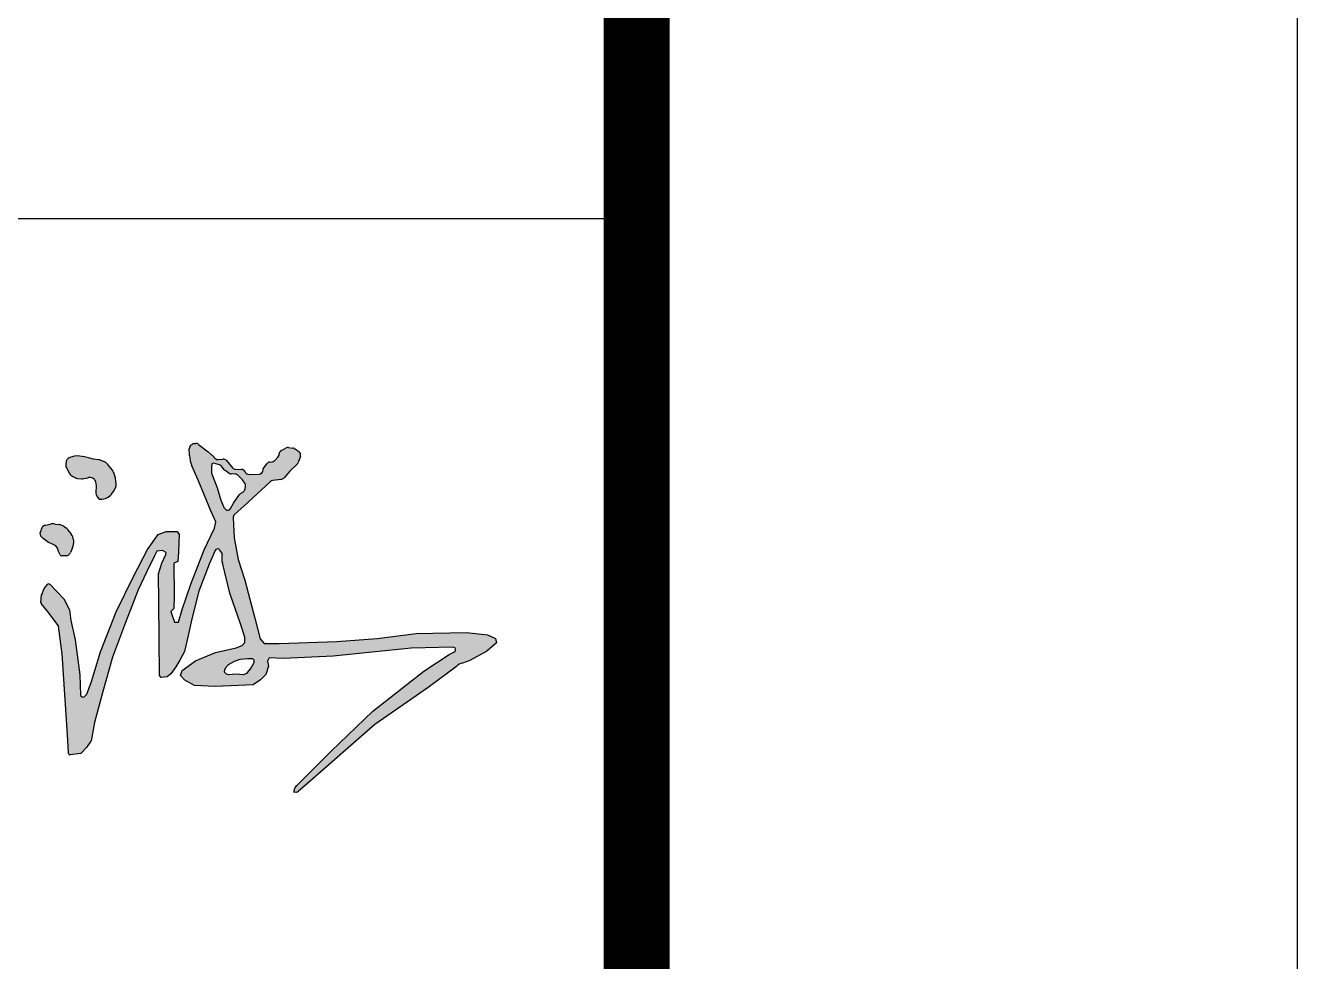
# Model space of a CAD drawing. Extents: x 185245 to 2166646, y -19957 to 815000.
# Drawn here: x 2049211 to 2052098, y 578362 to 580487 of the extents above; entities that cross this region are included whole.
import ezdxf

# ---------------------------------------------------------------- set-up
doc = ezdxf.new("R2010")
doc.units = 0
doc.header["$LTSCALE"] = 1000
doc.header["$MEASUREMENT"] = 0
for name, color, linetype in [('PUB_TITLE', 4, 'Continuous'), ('图框', 4, 'Continuous'), ('签名', 7, 'Continuous')]:
    doc.layers.add(name, color=color, linetype=linetype)

msp = doc.modelspace()

# ---------------------------------------------------------------- hatches: boundary and pattern name
at = {"layer": '签名'}
h = msp.add_hatch(color=4, dxfattribs=at)
h.paths.add_polyline_path([(2049656.2, 579289.7, -0.161092), (2049657.4, 579285.9), (2049657.4, 579268.6, 0.059171), (2049657.6, 579267.1), (2049674.3, 579198), (2049698.5, 579128.1), (2049708.6, 579097.9), (2049708.6, 579085.9), (2049702.6, 579079.2), (2049688.5, 579073.8), (2049642.2, 579063.1), (2049596.6, 579044.3), (2049566.4, 579022.8), (2049562.4, 579011.5), (2049572.4, 579000.7), (2049593.9, 578988.7), (2049640.9, 578986), (2049693.9, 578988.7), (2049727.4, 578990), (2049744.2, 579001.4), (2049756.2, 579013.5), (2049762.3, 579032.2), (2049759.6, 579043.6), (2049763.6, 579051), (2049796.5, 579049.7), (2049909.2, 579055), (2050085.8, 579073.1), (2050180.9, 579075.7), (2050185.7, 579073.8), (2050186.4, 579071.1, -0.351664), (2050183, 579063.8), (2050172.3, 579058.5), (2050114.9, 579021.2), (2049999.1, 578930.4), (2049904.4, 578839.6), (2049826.9, 578761.2), (2049823.4, 578757.6, 0.182737), (2049820.4, 578750.3), (2049820.4, 578745.4), (2049825.3, 578746.1, 0.107749), (2049830.1, 578748.7), (2049845.3, 578761.7), (2050003.9, 578899.8), (2050124.5, 578983.9), (2050188.9, 579031.9, -0.146318), (2050202.8, 579039.1), (2050218.9, 579045), (2050257.5, 579066.4), (2050279.5, 579085.5), (2050277.6, 579095.1), (2050259.4, 579103.7), (2050211.6, 579108.4), (2050097.7, 579106.5), (2050008.5, 579095.1), (2049917.6, 579088.4), (2049786.6, 579083.6), (2049752.1, 579083.6), (2049743.5, 579094.1), (2049731.1, 579141), (2049708.5, 579227.5), (2049693, 579274.7), (2049684.6, 579323.7), (2049681.8, 579368.7, -0.229187), (2049685, 579376.4), (2049707.3, 579396.4), (2049755.1, 579440.6), (2049766.5, 579451.5, -0.163206), (2049772, 579454.1), (2049791, 579456.3, 0.182466), (2049797, 579459.4), (2049810.7, 579474.7), (2049827.1, 579491.1, 0.112028), (2049829.4, 579494.6), (2049834.5, 579509, 0.355152), (2049830.4, 579520.4), (2049820.9, 579526.2, 0.105653), (2049817.1, 579527.5), (2049807.8, 579528.7, 0.158327), (2049802, 579527.6), (2049791.5, 579521.7, 0.229319), (2049786.6, 579514.9), (2049786.1, 579511.6, -0.149826), (2049783.6, 579506.6), (2049776.6, 579499.2, -0.170427), (2049770.9, 579496.3), (2049765.2, 579495.5, 0.205569), (2049758.7, 579491.7), (2049750.3, 579480), (2049750.2, 579477.5, -0.389723), (2049740.9, 579468.4), (2049718.3, 579467.7, -0.298366), (2049709.4, 579473.2), (2049709.2, 579473.5, 0.282824), (2049700.8, 579479), (2049687.6, 579479.3, -0.213806), (2049680.6, 579482.7), (2049666.8, 579499, 0.241802), (2049658.7, 579502.4), (2049647.6, 579501.5, -0.296225), (2049638.5, 579506.4), (2049637.9, 579507.5), (2049625.3, 579518.9), (2049603.6, 579535.8, 0.183189), (2049597.2, 579537.8), (2049594, 579537.6, 0.143474), (2049589, 579535.8), (2049586.3, 579533.8, 0.248651), (2049582.4, 579525.8), (2049583, 579510.4, 0.093275), (2049588.2, 579487.4), (2049602.6, 579454.2), (2049631.3, 579384.9), (2049642.6, 579360.3), (2049639.6, 579345.4), (2049616.2, 579296.1), (2049585.7, 579218.4), (2049566.5, 579161), (2049557.6, 579132.4), (2049548.6, 579132.4), (2049543.8, 579147.3), (2049540.8, 579156.3), (2049547.4, 579163.4), (2049548, 579191.5), (2049547.4, 579266.2), (2049556.4, 579269.8), (2049558.2, 579291.9), (2049559.4, 579331.4), (2049554.6, 579338), (2049530, 579338), (2049511.5, 579331.4), (2049487.6, 579297.3), (2049455.3, 579234.6), (2049416.3, 579155.4), (2049381, 579064.6), (2049360.7, 578997.7), (2049349.3, 578968.4), (2049343.7, 578962.7, -0.398668), (2049339.3, 578962.6), (2049336.6, 578965.1, -0.202683), (2049335.5, 578967.3), (2049333.8, 579012.6), (2049323.6, 579092.1), (2049313.4, 579135.9), (2049310.4, 579160.4), (2049297.9, 579184.9), (2049266.2, 579218.4), (2049263.3, 579218.9, 0.27777), (2049260.2, 579217.7), (2049252.9, 579208.4), (2049247.5, 579194.8, 0.073618), (2049247.3, 579193.9), (2049245.8, 579177.2, 0.189344), (2049246.5, 579174.9), (2049262.6, 579154.3), (2049285.4, 579124.2), (2049293.9, 579060.5), (2049306.4, 578864.5), (2049308.4, 578833.8, 0.436729), (2049312, 578830.9), (2049335.4, 578834.2, 0.16879), (2049337.2, 578835.1), (2049349.2, 578847.7), (2049358.9, 578862, 0.102966), (2049359.4, 578863.1), (2049367.3, 578904.7), (2049386.1, 578974.5), (2049408.3, 579052.4), (2049437.9, 579131.5), (2049466.1, 579205.5), (2049486.2, 579247), (2049503.7, 579282.6), (2049508.4, 579293.3), (2049521.8, 579294.6), (2049529.9, 579290.6), (2049529.2, 579285.9), (2049519.8, 579266.5), (2049512.4, 579241.7), (2049513.1, 579178.6), (2049515.1, 579010.9), (2049518.5, 579006.9), (2049531.9, 579008.2), (2049540.6, 579014.9), (2049552, 579031), (2049560.7, 579045.7), (2049571.5, 579065.9), (2049579.6, 579101.6), (2049588.3, 579139.8), (2049603.8, 579202.2), (2049627.9, 579263.8), (2049641.1, 579294.7, -0.469667), (2049650.5, 579297.5)])
h.paths.add_polyline_path([(2049670.3, 579386.1, -0.288827), (2049663.7, 579389.3), (2049661.1, 579392.8, -0.065977), (2049659.9, 579395), (2049654.3, 579409.5), (2049646.8, 579434.9, 0.044379), (2049646.2, 579436.5, -0.024291), (2049646.6, 579435.6), (2049633.2, 579470.5, -0.091237), (2049632.6, 579473.9), (2049632.5, 579482.6), (2049633.8, 579491.8), (2049637.6, 579492.9), (2049642.7, 579491.9), (2049650.9, 579489.2, -0.144533), (2049655.3, 579486.1), (2049661.5, 579478.3, 0.074132), (2049663.6, 579476.4), (2049672.5, 579470.3, 0.138918), (2049677.5, 579468.7), (2049686.7, 579468.2, -0.194331), (2049693.2, 579465.2), (2049702.9, 579455), (2049708.3, 579447.6, -0.202294), (2049710.1, 579440.3), (2049709.1, 579434.7, -0.204654), (2049705.1, 579428.4), (2049698.8, 579424.1, 0.089425), (2049696.3, 579421.7), (2049682.7, 579402.4), (2049675.6, 579390.3), (2049673.6, 579387)], flags=16)
h.paths.add_polyline_path([(2049714.5, 579050.1), (2049725.6, 579049.7), (2049729.2, 579046.5), (2049729.2, 579039.7), (2049722.8, 579029), (2049712.5, 579015.5), (2049705.3, 579012.3), (2049689, 579013.9), (2049671.9, 579012.7), (2049666.7, 579014.3), (2049662.7, 579019), (2049663.1, 579023.8), (2049665.2, 579029.4), (2049671.1, 579036.1), (2049685, 579043.3), (2049698.1, 579048.1)], flags=16)
h.paths.add_polyline_path([(2049366.9, 579456.1), (2049369.8, 579450.8), (2049370.7, 579441.9), (2049370.4, 579426.8, 0.170281), (2049373.6, 579416.8), (2049377.6, 579411.5), (2049384.5, 579411.2), (2049392.5, 579413.2, 0.103189), (2049398.3, 579416.1), (2049402.5, 579419.4, 0.062296), (2049405.3, 579422.2), (2049410.2, 579428.5), (2049414.7, 579437.2, 0.141144), (2049416.4, 579445.8), (2049415.3, 579459.3), (2049410.8, 579472.2, 0.087273), (2049408.1, 579477.1), (2049396.5, 579491.2, 0.128318), (2049390, 579496), (2049380.1, 579499.9, 0.060575), (2049376.4, 579500.9), (2049364.9, 579502.4), (2049353.7, 579504.9), (2049344.6, 579507.5), (2049329, 579509.6), (2049322.2, 579509.3), (2049313.8, 579507.1), (2049311.5, 579506.1, 0.142069), (2049304.7, 579500.4), (2049303, 579497.7), (2049301.9, 579490.5), (2049301.9, 579485), (2049304, 579482.9), (2049310.7, 579469.9, 0.158988), (2049317.8, 579463), (2049323.2, 579460.3, 0.091187), (2049328.7, 579458.7), (2049337.8, 579457.8, 0.078859), (2049342.8, 579458.1), (2049351.9, 579460), (2049353.9, 579460.3, -0.22636)], flags=17)
h.paths.add_polyline_path([(2049270.1, 579309.8), (2049279.8, 579305.6), (2049283.5, 579300.1), (2049285.8, 579292.3), (2049289.1, 579284.9, 0.295053), (2049292, 579283.1), (2049304.5, 579283.1, 0.162181), (2049306.4, 579283.7), (2049308, 579284.9, 0.119743), (2049312.8, 579290.7), (2049316.9, 579299.2, 0.078472), (2049318.4, 579304), (2049319.7, 579313.7), (2049319.6, 579318.8, 0.110904), (2049314.5, 579331.8), (2049310.1, 579338.2, 0.087686), (2049302.4, 579346.2), (2049299.9, 579348, 0.119431), (2049286, 579353.7), (2049278, 579354.9, 0.087256), (2049266.9, 579354.7), (2049256.3, 579352.6), (2049254, 579352.1), (2049249.8, 579349.8), (2049248.1, 579346.6, 0.064845), (2049245.2, 579338.9), (2049244.3, 579335.1), (2049245.7, 579327.7), (2049250.8, 579322.2), (2049262.7, 579313)])

# ---------------------------------------------------------------- linework, layer by layer
at = {"layer": 'PUB_TITLE', "elevation": 0}
msp.add_lwpolyline([(1962998, 534962.7), (2052098, 534962.7), (2052098, 597962.7), (1962998, 597962.7)], close=True, dxfattribs=at)
at = {"layer": 'PUB_TITLE', "const_width": 150, "elevation": 0}
msp.add_lwpolyline([(1966748, 536462.7), (2050598, 536462.7), (2050598, 596462.7), (1966748, 596462.7)], close=True, dxfattribs=at)
at = {"layer": '图框', "color": 0}
msp.add_line((2041584.2, 580048.8, 0), (2050598, 580048.8, 0), dxfattribs=at)
at = {"layer": '图框', "color": 0, "const_width": 75, "elevation": 0}
msp.add_lwpolyline([(2041584.2, 583335.6), (2050598, 583335.6), (2050598, 568096.8), (2041584.2, 568096.8)], close=True, dxfattribs=at)
at = {"layer": '签名', "color": 4}
for p, q in [((2049586.3, 579533.8, -1593.4), (2049589, 579535.8, -1593.4)), ((2049594, 579537.6, -1593.4), (2049597.2, 579537.8, -1593.4)), ((2049603.6, 579535.8, -1593.4), (2049625.3, 579518.9, -1593.4)), ((2049807.8, 579528.7, -1593.4), (2049817.1, 579527.5, -1593.4)), ((2049304.7, 579500.4, -1593.4), (2049303, 579497.7, -1593.4)), ((2049313.8, 579507.1, -1593.4), (2049311.5, 579506.1, -1593.4)), ((2049322.2, 579509.3, -1593.4), (2049313.8, 579507.1, -1593.4)), ((2049329, 579509.6, -1593.4), (2049322.2, 579509.3, -1593.4)), ((2049344.6, 579507.5, -1593.4), (2049329, 579509.6, -1593.4)), ((2049353.7, 579504.9, -1593.4), (2049344.6, 579507.5, -1593.4)), ((2049364.9, 579502.4, -1593.4), (2049353.7, 579504.9, -1593.4)), ((2049376.4, 579500.9, -1593.4), (2049364.9, 579502.4, -1593.4)), ((2049390, 579496, -1593.4), (2049380.1, 579499.9, -1593.4)), ((2049583, 579510.4, -1593.4), (2049582.4, 579525.8, -1593.4)), ((2049625.3, 579518.9, -1593.4), (2049637.9, 579507.5, -1593.4)), ((2049637.9, 579507.5, -1593.4), (2049638.5, 579506.4, -1593.4)), ((2049647.6, 579501.5, -1593.4), (2049658.7, 579502.4, -1593.4)), ((2049776.6, 579499.2, -1593.4), (2049783.6, 579506.6, -1593.4)), ((2049786.1, 579511.6, -1593.4), (2049786.6, 579514.9, -1593.4)), ((2049791.5, 579521.7, -1593.4), (2049802, 579527.6, -1593.4)), ((2049820.9, 579526.2, -1593.4), (2049830.4, 579520.4, -1593.4)), ((2049834.5, 579509, -1593.4), (2049829.4, 579494.6, -1593.4)), ((2049303, 579497.7, -1593.4), (2049301.9, 579490.5, -1593.4)), ((2049301.9, 579490.5, -1593.4), (2049301.9, 579485, -1593.4)), ((2049301.9, 579485, -1593.4), (2049304, 579482.9, -1593.4)), ((2049304, 579482.9, -1593.4), (2049310.7, 579469.9, -1593.4)), ((2049408.1, 579477.1, -1593.4), (2049396.5, 579491.2, -1593.4)), ((2049415.3, 579459.3, -1593.4), (2049410.8, 579472.2, -1593.4)), ((2049602.6, 579454.2, -1593.4), (2049588.2, 579487.4, -1593.4)), ((2049632.5, 579481.9, -1593.4), (2049632.6, 579473.9, -1593.4)), ((2049633.8, 579491.8, -1593.4), (2049632.6, 579483.3, -1593.4)), ((2049633.2, 579470.5, -1593.4), (2049646.6, 579435.6, -1593.4)), ((2049637.6, 579492.9, -1593.4), (2049633.8, 579491.8, -1593.4)), ((2049642.7, 579491.9, -1593.4), (2049637.6, 579492.9, -1593.4)), ((2049650.9, 579489.2, -1593.4), (2049642.7, 579491.9, -1593.4)), ((2049661.5, 579478.3, -1593.4), (2049655.3, 579486.1, -1593.4)), ((2049672.5, 579470.3, -1593.4), (2049663.6, 579476.4, -1593.4)), ((2049666.8, 579499, -1593.4), (2049680.6, 579482.7, -1593.4)), ((2049687.6, 579479.3, -1593.4), (2049700.8, 579479, -1593.4)), ((2049709.2, 579473.5, -1593.4), (2049709.4, 579473.2, -1593.4)), ((2049750.2, 579477.5, -1593.4), (2049750.3, 579480, -1593.4)), ((2049750.3, 579480, -1593.4), (2049758.7, 579491.7, -1593.4)), ((2049765.2, 579495.5, -1593.4), (2049770.9, 579496.3, -1593.4)), ((2049810.7, 579474.7, -1593.4), (2049797, 579459.4, -1593.4)), ((2049827.1, 579491.1, -1593.4), (2049810.7, 579474.7, -1593.4)), ((2049317.8, 579463, -1593.4), (2049323.2, 579460.3, -1593.4)), ((2049328.7, 579458.7, -1593.4), (2049337.8, 579457.8, -1593.4)), ((2049342.8, 579458.1, -1593.4), (2049351.9, 579460, -1593.4)), ((2049351.9, 579460, -1593.4), (2049353.9, 579460.3, -1593.4)), ((2049366.9, 579456.1, -1593.4), (2049369.8, 579450.8, -1593.4)), ((2049369.8, 579450.8, -1593.4), (2049370.7, 579441.9, -1593.4)), ((2049370.7, 579441.9, -1593.4), (2049370.4, 579426.8, -1593.4)), ((2049416.4, 579445.8, -1593.4), (2049415.3, 579459.3, -1593.4)), ((2049631.3, 579384.9, -1593.4), (2049602.6, 579454.2, -1593.4)), ((2049686.7, 579468.2, -1593.4), (2049677.5, 579468.7, -1593.4)), ((2049702.9, 579455, -1593.4), (2049693.2, 579465.2, -1593.4)), ((2049708.3, 579447.6, -1593.4), (2049702.9, 579455, -1593.4)), ((2049718.3, 579467.7, -1593.4), (2049740.9, 579468.4, -1593.4)), ((2049766.5, 579451.5, -1593.4), (2049755.1, 579440.6, -1593.4)), ((2049791, 579456.3, -1593.4), (2049772, 579454.1, -1593.4)), ((2049373.6, 579416.8, -1593.4), (2049377.6, 579411.5, -1593.4)), ((2049384.5, 579411.2, -1593.4), (2049392.5, 579413.2, -1593.4)), ((2049398.3, 579416.1, -1593.4), (2049402.5, 579419.4, -1593.4)), ((2049405.3, 579422.2, -1593.4), (2049410.2, 579428.5, -1593.4)), ((2049410.2, 579428.5, -1593.4), (2049414.7, 579437.2, -1593.4)), ((2049646.8, 579434.9, -1593.4), (2049654.3, 579409.5, -1593.4)), ((2049682.7, 579402.4, -1593.4), (2049696.3, 579421.7, -1593.4)), ((2049698.8, 579424.1, -1593.4), (2049705.1, 579428.4, -1593.4)), ((2049755.1, 579440.6, -1593.4), (2049707.3, 579396.4, -1593.4)), ((2049709.1, 579434.7, -1593.4), (2049710.1, 579440.3, -1593.4)), ((2049377.6, 579411.5, -1593.4), (2049384.5, 579411.2, -1593.4)), ((2049642.6, 579360.3, -1593.4), (2049631.3, 579384.9, -1593.4)), ((2049654.3, 579409.5, -1593.4), (2049659.9, 579395, -1593.4)), ((2049661.1, 579392.8, -1593.4), (2049663.7, 579389.3, -1593.4)), ((2049670.3, 579386.1, -1593.4), (2049673.6, 579387, -1593.4)), ((2049673.6, 579387, -1593.4), (2049675.6, 579390.3, -1593.4)), ((2049675.6, 579390.3, -1593.4), (2049682.7, 579402.4, -1593.4)), ((2049707.3, 579396.4, -1593.4), (2049685, 579376.4, -1593.4)), ((2049278, 579354.9, -1593.4), (2049286, 579353.7, -1593.4)), ((2049639.6, 579345.4, -1593.4), (2049642.6, 579360.3, -1593.4)), ((2049681.8, 579368.7, -1593.4), (2049684.6, 579323.7, -1593.4)), ((2049244.3, 579335.1, -1593.4), (2049245.2, 579338.9, -1593.4)), ((2049245.7, 579327.7, -1593.4), (2049244.3, 579335.1, -1593.4)), ((2049250.8, 579322.2, -1593.4), (2049245.7, 579327.7, -1593.4)), ((2049248.1, 579346.6, -1593.4), (2049249.8, 579349.8, -1593.4)), ((2049249.8, 579349.8, -1593.4), (2049254, 579352.1, -1593.4)), ((2049254, 579352.1, -1593.4), (2049256.3, 579352.6, -1593.4)), ((2049256.3, 579352.6, -1593.4), (2049266.9, 579354.7, -1593.4)), ((2049299.9, 579348, -1593.4), (2049302.4, 579346.2, -1593.4)), ((2049310.1, 579338.2, -1593.4), (2049314.5, 579331.8, -1593.4)), ((2049487.6, 579297.3, -1593.4), (2049511.5, 579331.4, -1593.4)), ((2049511.5, 579331.4, -1593.4), (2049530, 579338, -1593.4)), ((2049530, 579338, -1593.4), (2049554.6, 579338, -1593.4)), ((2049554.6, 579338, -1593.4), (2049559.4, 579331.4, -1593.4)), ((2049559.4, 579331.4, -1593.4), (2049558.2, 579291.9, -1593.4)), ((2049616.2, 579296.1, -1593.4), (2049639.6, 579345.4, -1593.4)), ((2049262.7, 579313, -1593.4), (2049250.8, 579322.2, -1593.4)), ((2049270.1, 579309.8, -1593.4), (2049262.7, 579313, -1593.4)), ((2049279.8, 579305.6, -1593.4), (2049270.1, 579309.8, -1593.4)), ((2049283.5, 579300.1, -1593.4), (2049279.8, 579305.6, -1593.4)), ((2049285.8, 579292.3, -1593.4), (2049283.5, 579300.1, -1593.4)), ((2049316.9, 579299.2, -1593.4), (2049312.8, 579290.7, -1593.4)), ((2049319.7, 579313.7, -1593.4), (2049318.4, 579304, -1593.4)), ((2049319.6, 579318.8, -1593.4), (2049319.7, 579313.7, -1593.4)), ((2049455.3, 579234.6, -1593.4), (2049487.6, 579297.3, -1593.4)), ((2049651.2, 579296.6, -1593.4), (2049650.3, 579297.6, -1593.4)), ((2049684.6, 579323.7, -1593.4), (2049693, 579274.7, -1593.4)), ((2049289.1, 579284.9, -1593.4), (2049285.8, 579292.3, -1593.4)), ((2049304.5, 579283.1, -1593.4), (2049292, 579283.1, -1593.4)), ((2049308, 579284.9, -1593.4), (2049306.4, 579283.7, -1593.4)), ((2049503.7, 579282.6, -1593.4), (2049486.2, 579247, -1593.4)), ((2049508.4, 579293.3, -1593.4), (2049503.7, 579282.6, -1593.4)), ((2049521.8, 579294.6, -1593.4), (2049508.4, 579293.3, -1593.4)), ((2049519.8, 579266.5, -1593.4), (2049529.2, 579285.9, -1593.4)), ((2049529.9, 579290.6, -1593.4), (2049521.8, 579294.6, -1593.4)), ((2049529.2, 579285.9, -1593.4), (2049529.9, 579290.6, -1593.4)), ((2049556.4, 579269.8, -1593.4), (2049547.4, 579266.2, -1593.4)), ((2049558.2, 579291.9, -1593.4), (2049556.4, 579269.8, -1593.4)), ((2049585.7, 579218.4, -1593.4), (2049616.2, 579296.1, -1593.4)), ((2049641.1, 579294.7, -1593.4), (2049627.9, 579263.8, -1593.4)), ((2049656.2, 579289.6, -1593.4), (2049651.2, 579296.6, -1593.4)), ((2049657.4, 579268.6, -1593.4), (2049657.4, 579285.9, -1593.4)), ((2049693, 579274.7, -1593.4), (2049708.5, 579227.5, -1593.4)), ((2049486.2, 579247, -1593.4), (2049466.1, 579205.5, -1593.4)), ((2049512.4, 579241.7, -1593.4), (2049519.8, 579266.5, -1593.4)), ((2049513.1, 579178.6, -1593.4), (2049512.4, 579241.7, -1593.4)), ((2049547.4, 579266.2, -1593.4), (2049548, 579191.5, -1593.4)), ((2049627.9, 579263.8, -1593.4), (2049603.8, 579202.2, -1593.4)), ((2049674.3, 579198, -1593.4), (2049657.6, 579267.1, -1593.4)), ((2049252.9, 579208.4, -1593.4), (2049260.2, 579217.7, -1593.4)), ((2049263.3, 579218.9, -1593.4), (2049266.2, 579218.4, -1593.4)), ((2049266.2, 579218.4, -1593.4), (2049297.9, 579184.9, -1593.4)), ((2049416.3, 579155.4, -1593.4), (2049455.3, 579234.6, -1593.4)), ((2049566.5, 579161, -1593.4), (2049585.7, 579218.4, -1593.4)), ((2049708.5, 579227.5, -1593.4), (2049731.1, 579141, -1593.4)), ((2049245.8, 579177.2, -1593.4), (2049247.3, 579193.9, -1593.4)), ((2049247.5, 579194.8, -1593.4), (2049252.9, 579208.4, -1593.4)), ((2049297.9, 579184.9, -1593.4), (2049310.4, 579160.4, -1593.4)), ((2049466.1, 579205.5, -1593.4), (2049437.9, 579131.5, -1593.4)), ((2049548, 579191.5, -1593.4), (2049547.4, 579163.4, -1593.4)), ((2049603.8, 579202.2, -1593.4), (2049588.3, 579139.8, -1593.4)), ((2049698.5, 579128.1, -1593.4), (2049674.3, 579198, -1593.4)), ((2049262.6, 579154.3, -1593.4), (2049246.5, 579174.9, -1593.4)), ((2049284.9, 579124.9, -1593.4), (2049262.6, 579154.3, -1593.4)), ((2049310.4, 579160.4, -1593.4), (2049313.4, 579135.9, -1593.4)), ((2049381, 579064.6, -1593.4), (2049416.3, 579155.4, -1593.4)), ((2049515.1, 579010.9, -1593.4), (2049513.1, 579178.6, -1593.4)), ((2049547.4, 579163.4, -1593.4), (2049540.8, 579156.3, -1593.4)), ((2049540.8, 579156.3, -1593.4), (2049543.8, 579147.3, -1593.4)), ((2049557.6, 579132.4, -1593.4), (2049566.5, 579161, -1593.4)), ((2049313.4, 579135.9, -1593.4), (2049323.6, 579092.1, -1593.4)), ((2049437.9, 579131.5, -1593.4), (2049408.3, 579052.4, -1593.4)), ((2049543.8, 579147.3, -1593.4), (2049548.6, 579132.4, -1593.4)), ((2049548.6, 579132.4, -1593.4), (2049557.6, 579132.4, -1593.4)), ((2049588.3, 579139.8, -1593.4), (2049579.6, 579101.6, -1593.4)), ((2049708.6, 579097.9, -1593.4), (2049698.5, 579128.1, -1593.4)), ((2049731.1, 579141, -1593.4), (2049743.5, 579094.1, -1593.4)), ((2049293.9, 579060.5, -1593.4), (2049285.6, 579123.4, -1593.4)), ((2049579.6, 579101.6, -1593.4), (2049571.5, 579065.9, -1593.4)), ((2049708.6, 579085.9, -1593.4), (2049708.6, 579097.9, -1593.4)), ((2049917.6, 579088.4, -1593.4), (2050008.5, 579095.1, -1593.4)), ((2050008.5, 579095.1, -1593.4), (2050097.7, 579106.5, -1593.4)), ((2050097.7, 579106.5, -1593.4), (2050211.6, 579108.4, -1593.4)), ((2050211.6, 579108.4, -1593.4), (2050259.4, 579103.7, -1593.4)), ((2050259.4, 579103.7, -1593.4), (2050277.6, 579095.1, -1593.4)), ((2050277.6, 579095.1, -1593.4), (2050279.5, 579085.5, -1593.4)), ((2049323.6, 579092.1, -1593.4), (2049333.8, 579012.6, -1593.4)), ((2049642.2, 579063.1, -1593.4), (2049688.5, 579073.8, -1593.4)), ((2049688.5, 579073.8, -1593.4), (2049702.6, 579079.2, -1593.4)), ((2049702.6, 579079.2, -1593.4), (2049708.6, 579085.9, -1593.4)), ((2049743.5, 579094.1, -1593.4), (2049752.1, 579083.6, -1593.4)), ((2049752.1, 579083.6, -1593.4), (2049786.6, 579083.6, -1593.4)), ((2049786.6, 579083.6, -1593.4), (2049917.6, 579088.4, -1593.4)), ((2050085.8, 579073.1, -1593.4), (2049909.2, 579055, -1593.4)), ((2050180.9, 579075.7, -1593.4), (2050085.8, 579073.1, -1593.4)), ((2050185.7, 579073.8, -1593.4), (2050180.9, 579075.7, -1593.4)), ((2050186.4, 579071.1, -1593.4), (2050185.7, 579073.8, -1593.4)), ((2050257.5, 579066.4, -1593.4), (2050218.9, 579045, -1593.4)), ((2050279.5, 579085.5, -1593.4), (2050257.5, 579066.4, -1593.4)), ((2049306.4, 578864.5, -1593.4), (2049293.9, 579060.5, -1593.4)), ((2049360.7, 578997.7, -1593.4), (2049381, 579064.6, -1593.4)), ((2049408.3, 579052.4, -1593.4), (2049386.1, 578974.5, -1593.4)), ((2049560.7, 579045.7, -1593.4), (2049552, 579031, -1593.4)), ((2049571.5, 579065.9, -1593.4), (2049560.7, 579045.7, -1593.4)), ((2049566.4, 579022.8, -1593.4), (2049596.6, 579044.3, -1593.4)), ((2049596.6, 579044.3, -1593.4), (2049642.2, 579063.1, -1593.4)), ((2049671.1, 579036.1, -1593.4), (2049685, 579043.3, -1593.4)), ((2049685, 579043.3, -1593.4), (2049698.1, 579048.1, -1593.4)), ((2049698.1, 579048.1, -1593.4), (2049714.5, 579050.1, -1593.4)), ((2049714.5, 579050.1, -1593.4), (2049725.6, 579049.7, -1593.4)), ((2049729.2, 579039.7, -1593.4), (2049722.8, 579029, -1593.4)), ((2049725.6, 579049.7, -1593.4), (2049729.2, 579046.5, -1593.4)), ((2049729.2, 579046.5, -1593.4), (2049729.2, 579039.7, -1593.4)), ((2049763.6, 579051, -1593.4), (2049759.6, 579043.6, -1593.4)), ((2049759.6, 579043.6, -1593.4), (2049762.3, 579032.2, -1593.4)), ((2049796.5, 579049.7, -1593.4), (2049763.6, 579051, -1593.4)), ((2049909.2, 579055, -1593.4), (2049796.5, 579049.7, -1593.4)), ((2050114.9, 579021.2, -1593.4), (2050172.3, 579058.5, -1593.4)), ((2050172.3, 579058.5, -1593.4), (2050183, 579063.8, -1593.4)), ((2050218.9, 579045, -1593.4), (2050202.8, 579039.1, -1593.4)), ((2049333.8, 579012.6, -1593.4), (2049335.5, 578967.3, -1593.4)), ((2049518.5, 579006.9, -1593.4), (2049515.1, 579010.9, -1593.4)), ((2049540.6, 579014.9, -1593.4), (2049531.9, 579008.2, -1593.4)), ((2049552, 579031, -1593.4), (2049540.6, 579014.9, -1593.4)), ((2049562.4, 579011.5, -1593.4), (2049566.4, 579022.8, -1593.4)), ((2049572.4, 579000.7, -1593.4), (2049562.4, 579011.5, -1593.4)), ((2049662.7, 579019, -1593.4), (2049663.1, 579023.8, -1593.4)), ((2049666.7, 579014.3, -1593.4), (2049662.7, 579019, -1593.4)), ((2049663.1, 579023.8, -1593.4), (2049665.2, 579029.4, -1593.4)), ((2049665.2, 579029.4, -1593.4), (2049671.1, 579036.1, -1593.4)), ((2049671.9, 579012.7, -1593.4), (2049666.7, 579014.3, -1593.4)), ((2049689, 579013.9, -1593.4), (2049671.9, 579012.7, -1593.4)), ((2049705.3, 579012.3, -1593.4), (2049689, 579013.9, -1593.4)), ((2049712.5, 579015.5, -1593.4), (2049705.3, 579012.3, -1593.4)), ((2049722.8, 579029, -1593.4), (2049712.5, 579015.5, -1593.4)), ((2049756.2, 579013.5, -1593.4), (2049744.2, 579001.4, -1593.4)), ((2049762.3, 579032.2, -1593.4), (2049756.2, 579013.5, -1593.4)), ((2049999.1, 578930.4, -1593.4), (2050114.9, 579021.2, -1593.4)), ((2050188.9, 579031.9, -1593.4), (2050124.5, 578983.9, -1593.4)), ((2049349.6, 578969, -1593.4), (2049360.7, 578997.7, -1593.4)), ((2049531.9, 579008.2, -1593.4), (2049518.5, 579006.9, -1593.4)), ((2049593.9, 578988.7, -1593.4), (2049572.4, 579000.7, -1593.4)), ((2049640.9, 578986, -1593.4), (2049593.9, 578988.7, -1593.4)), ((2049693.9, 578988.7, -1593.4), (2049640.9, 578986, -1593.4)), ((2049727.4, 578990, -1593.4), (2049693.9, 578988.7, -1593.4)), ((2049744.2, 579001.4, -1593.4), (2049727.4, 578990, -1593.4)), ((2050124.5, 578983.9, -1593.4), (2050003.9, 578899.8, -1593.4)), ((2049336.6, 578965.1, -1593.4), (2049339.3, 578962.6, -1593.4)), ((2049343.7, 578962.7, -1593.4), (2049348.9, 578967.9, -1593.4)), ((2049386.1, 578974.5, -1593.4), (2049367.3, 578904.7, -1593.4)), ((2049904.4, 578839.6, -1593.4), (2049999.1, 578930.4, -1593.4)), ((2049367.3, 578904.7, -1593.4), (2049359.4, 578863.1, -1593.4)), ((2050003.9, 578899.8, -1593.4), (2049845.3, 578761.7, -1593.4)), ((2049308.4, 578833.8, -1593.4), (2049306.4, 578864.5, -1593.4)), ((2049349.2, 578847.7, -1593.4), (2049337.2, 578835.1, -1593.4)), ((2049358.9, 578862, -1593.4), (2049349.2, 578847.7, -1593.4)), ((2049826.9, 578761.2, -1593.4), (2049904.4, 578839.6, -1593.4)), ((2049335.4, 578834.2, -1593.4), (2049312, 578830.9, -1593.4)), ((2049820.4, 578745.4, -1593.4), (2049820.4, 578750.3, -1593.4)), ((2049823.4, 578757.6, -1593.4), (2049826.9, 578761.2, -1593.4)), ((2049845.3, 578761.7, -1593.4), (2049830.1, 578748.7, -1593.4)), ((2049825.3, 578746.1, -1593.4), (2049820.4, 578745.4, -1593.4))]:
    msp.add_line(p, q, dxfattribs=at)
for centre, radius, start, end in [((2049592, 579526.1, -1593.4), 9.56, 126.2324, 182.0863), ((2049594.6, 579528.1, -1593.4), 9.56, 93.5735, 126.2324), ((2049597.8, 579528.3, -1593.4), 9.56, 52.0502, 93.5735), ((2049806.6, 579519.2, -1593.4), 9.56, 82.8805, 118.8676), ((2049318, 579491.5, -1593.4), 15.9, 113.9458, 146.2892), ((2049374.3, 579485.1, -1593.4), 15.9, 68.4441, 82.3099), ((2049646.7, 579512.7, -1593.4), 63.7, 182.0863, 203.4016), ((2049646.9, 579511, -1593.4), 9.56, 208.6294, 274.6318), ((2049659.5, 579492.8, -1593.4), 9.56, 40.2585, 94.6318), ((2049769.6, 579505.8, -1593.4), 9.56, 277.7592, 316.4464), ((2049776.7, 579513.2, -1593.4), 9.56, 316.4464, 350.5304), ((2049796.1, 579513.4, -1593.4), 9.56, 118.8676, 170.5304), ((2049815.9, 579518, -1593.4), 9.56, 58.7562, 82.8805), ((2049825.5, 579512.2, -1593.4), 9.56, 340.5459, 58.7562), ((2049384.2, 579481.2, -1593.4), 15.9, 39.1957, 68.4441), ((2049395.7, 579467, -1593.4), 15.9, 19.2447, 39.1957), ((2049642.1, 579482, -1593.4), 9.56, 171.8636, 180.1478), ((2049642.1, 579474, -1593.4), 9.56, 180.1478, 200.9999), ((2049647.9, 579480.1, -1593.4), 9.56, 38.6817, 71.5785), ((2049669, 579484.3, -1593.4), 9.56, 218.6817, 235.6406), ((2049677.9, 579478.2, -1593.4), 9.56, 235.6406, 267.2758), ((2049687.9, 579488.9, -1593.4), 9.56, 220.2585, 268.5324), ((2049700.5, 579469.4, -1593.4), 9.56, 25.3636, 88.5324), ((2049718, 579477.2, -1593.4), 9.56, 205.3636, 271.8169), ((2049740.6, 579478, -1593.4), 9.56, 271.8169, 356.9849), ((2049766.4, 579486.1, -1593.4), 9.56, 97.7592, 144.2248), ((2049820.4, 579497.8, -1593.4), 9.56, 314.9775, 340.5459), ((2049324.9, 579477.2, -1593.4), 15.9, 207.3179, 243.4529), ((2049330.3, 579474.5, -1593.4), 15.9, 243.4529, 264.2939), ((2049339.4, 579473.6, -1593.4), 15.9, 264.2939, 282.3297), ((2049356, 579444.5, -1593.4), 15.9, 46.5706, 97.5887), ((2049400.5, 579444.5, -1593.4), 15.9, 332.6318, 4.7674), ((2049686.3, 579458.7, -1593.4), 9.56, 43.2867, 87.2758), ((2049700.6, 579441.9, -1593.4), 9.56, 350.5303, 36.2753), ((2049773.1, 579444.6, -1593.4), 9.56, 96.6274, 133.7045), ((2049789.9, 579465.8, -1593.4), 9.56, 276.6274, 317.9904), ((2049386.3, 579426.4, -1593.4), 15.9, 178.6017, 217.2565), ((2049388.5, 579428.7, -1593.4), 15.9, 284.4594, 308.0252), ((2049392.7, 579431.9, -1593.4), 15.9, 308.0252, 322.284), ((2049637.7, 579432.2, -1593.4), 9.56, 16.4017, 20.9999), ((2049704.1, 579416.2, -1593.4), 9.56, 124.266, 144.7064), ((2049699.7, 579436.3, -1593.4), 9.56, 304.266, 350.5303), ((2049668.8, 579398.4, -1593.4), 9.56, 201.1764, 216.2753), ((2049669.6, 579393, -1593.4), 6.9, 211.9977, 276.4383), ((2049273.2, 579323.4, -1593.4), 31.9, 81.3541, 101.3013), ((2049691.4, 579369.3, -1593.4), 9.56, 131.8555, 183.4896), ((2049276.2, 579331.6, -1593.4), 31.9, 151.9088, 166.7495), ((2049281.2, 579322.2, -1593.4), 31.9, 54.1116, 81.3541), ((2049283.7, 579320.4, -1593.4), 31.9, 34.0668, 54.1116), ((2049288.1, 579313.9, -1593.4), 31.9, 8.7529, 34.0668), ((2049302.6, 579306.2, -1593.4), 15.9, 334.1614, 352.109), ((2049647, 579292.2, -1593.4), 6.37, 59.0561, 156.7851), ((2049292, 579286.2, -1593.4), 3.19, 204.2445, 270), ((2049304.5, 579286.2, -1593.4), 3.19, 270, 306.8483), ((2049298.5, 579297.6, -1593.4), 15.9, 306.8483, 334.1614), ((2049651.1, 579285.9, -1593.4), 6.37, 0, 35.5589), ((2049663.8, 579268.6, -1593.4), 6.37, 180, 193.5452), ((2049262.7, 579215.8, -1593.4), 3.19, 80.0085, 142.1032), ((2049250.5, 579193.7, -1593.4), 3.19, 158.1684, 175.0099), ((2049249, 579176.9, -1593.4), 3.19, 175.0099, 217.8968), ((2049282.4, 579123, -1593.4), 3.19, 7.5297, 37.2565), ((2050180.2, 579069.5, -1593.4), 6.37, 296.5471, 14.0468), ((2050207.9, 579012.3, -1593.4), 27.3, 100.7212, 134.0184), ((2049338.7, 578967.5, -1593.4), 3.19, 182.2043, 228.0351), ((2049341.4, 578965, -1593.4), 3.19, 228.0351, 314.9775), ((2049346.6, 578970.2, -1593.4), 3.19, 314.9775, 338.7908), ((2049334.9, 578837.3, -1593.4), 3.19, 278.1238, 316.4464), ((2049356.3, 578863.7, -1593.4), 3.19, 325.6922, 349.2074), ((2049311.6, 578834, -1593.4), 3.19, 183.7547, 278.1238), ((2049831.6, 578750.1, -1593.4), 11.1, 137.3847, 178.8078), ((2049821.8, 578758.4, -1593.4), 12.7, 285.8705, 310.4699)]:
    msp.add_arc(centre, radius, start, end, dxfattribs=at)

doc.saveas('drawing.dxf')
